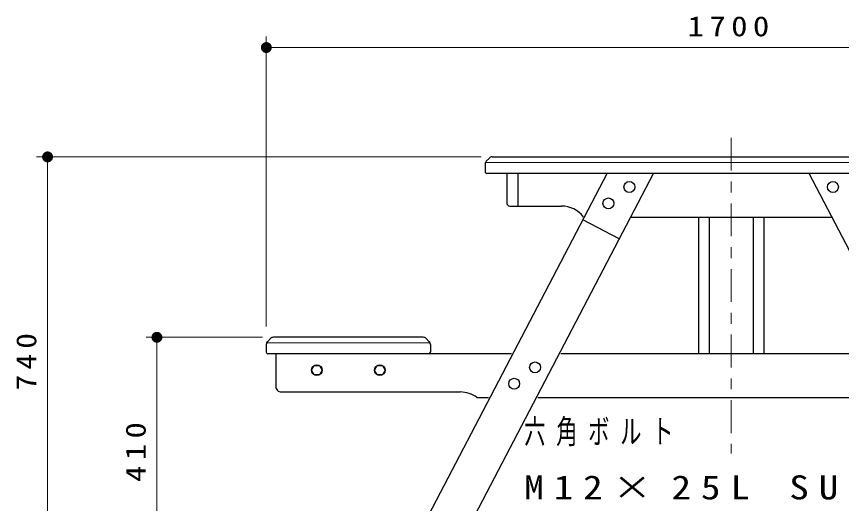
# Model space of a CAD drawing. Units: millimetres on the paper, scale 1:20. Extents: x -365 to 12, y -38 to 257.
# Drawn here: x -165.7 to -90.3, y 91.7 to 136.2 of the extents above; entities that cross this region are included whole.
import ezdxf

# ---------------------------------------------------------------- set-up
doc = ezdxf.new("R2010")
doc.units = ezdxf.units.MM
doc.linetypes.add('USER2', pattern=[6, 3, -1, 1, -1])
doc.layers.add('LY_1', color=7, linetype='Continuous', lineweight=25)
doc.styles.add('ＭＳ ゴシック', font='')
doc.styles.get('ＭＳ ゴシック').set_extended_font_data('MS Gothic')

# ---------------------------------------------------------------- blocks, each defined once
blk = doc.blocks.new('filled_dot')
at = {"color": 0, "linetype": 'Continuous', "lineweight": -2, "const_width": 1.25}
blk.add_lwpolyline([(-0.625, 0, 1), (0.625, 0, 1)], format="xyb", close=True, dxfattribs=at)

msp = doc.modelspace()

# ---------------------------------------------------------------- linework, layer by layer
at = {"layer": 'LY_1', "lineweight": 13}
for p, q in [((-142.871, 107.871), (-142.871, 134.371)), ((-142.871, 133.371), (-57.871, 133.371)), ((-123.226, 123.371), (-163.871, 123.371)), ((-162.871, 86.371), (-162.871, 123.371)), ((-77.903, 122.871), (-122.84, 122.871)), ((-143.227, 106.871), (-153.871, 106.871)), ((-152.871, 86.371), (-152.871, 106.871)), ((-127.903, 106.371), (-142.84, 106.371))]:
    msp.add_line(p, q, dxfattribs=at)
at = {"layer": 'LY_1', "linetype": 'USER2', "lineweight": 13}
msp.add_line((-100.371, 125.119), (-100.371, 96.231), dxfattribs=at)
at = {"layer": 'LY_1'}
for p, q in [((-122.769, 122.973), (-122.474, 123.268)), ((-122.226, 123.371), (-78.516, 123.371)), ((-122.871, 122.726), (-122.871, 122.021)), ((-111.703, 121.871), (-129.987, 86.871)), ((-107.472, 121.871), (-125.756, 86.871)), ((-122.721, 121.871), (-78.021, 121.871)), ((-120.871, 121.871), (-120.871, 119.121)), ((-119.871, 121.871), (-119.871, 118.871)), ((-93.27, 121.871), (-74.987, 86.871)), ((-120.621, 118.871), (-115.871, 118.871)), ((-109.562, 117.871), (-91.181, 117.871)), ((-103.371, 117.871), (-103.371, 105.371)), ((-102.371, 117.871), (-102.371, 105.371)), ((-98.371, 117.871), (-98.371, 105.371)), ((-97.371, 117.871), (-97.371, 105.371)), ((-110.6, 115.883), (-113.924, 117.62)), ((-142.769, 106.473), (-142.474, 106.768)), ((-128.516, 106.871), (-142.227, 106.871)), ((-128.269, 106.768), (-127.974, 106.473)), ((-142.871, 106.226), (-142.871, 105.521)), ((-127.871, 106.226), (-127.871, 105.521)), ((-120.464, 105.371), (-142.721, 105.371)), ((-141.996, 105.371), (-141.996, 102.371)), ((-84.792, 105.371), (-115.951, 105.371)), ((-138.736, 103.871), (-138.491, 104.295)), ((-138.491, 104.295), (-138.001, 104.295)), ((-138.001, 104.295), (-137.756, 103.871)), ((-132.986, 103.871), (-132.741, 104.295)), ((-132.741, 104.295), (-132.251, 104.295)), ((-132.251, 104.295), (-132.006, 103.871)), ((-138.491, 103.447), (-138.736, 103.871)), ((-138.001, 103.447), (-138.491, 103.447)), ((-137.756, 103.871), (-138.001, 103.447)), ((-132.741, 103.447), (-132.986, 103.871)), ((-132.251, 103.447), (-132.741, 103.447)), ((-132.006, 103.871), (-132.251, 103.447)), ((-141.496, 101.871), (-125.121, 101.871)), ((-123.621, 101.371), (-122.553, 101.371)), ((-118.04, 101.371), (-82.703, 101.371))]:
    msp.add_line(p, q, dxfattribs=at)
for centre, radius in [((-109.677, 120.621), 0.5), ((-91.066, 120.621), 0.5), ((-111.589, 119.121), 0.5), ((-138.246, 103.871), 0.49), ((-132.496, 103.871), 0.49), ((-118.296, 104.121), 0.5), ((-120.208, 102.621), 0.5)]:
    msp.add_circle(centre, radius, dxfattribs=at)
for centre, radius, start, end in [((-122.521, 122.726), 0.35, 135, 180), ((-122.226, 123.021), 0.35, 90, 135), ((-122.721, 122.021), 0.15, 179.99999, 270), ((-120.621, 119.121), 0.25, 179.99999, 270), ((-115.871, 116.371), 2.5, 36.8699, 90), ((-142.521, 106.226), 0.35, 135, 180), ((-142.227, 106.521), 0.35, 90, 135), ((-128.516, 106.521), 0.35, 45, 90), ((-128.221, 106.226), 0.35, 0, 45), ((-142.721, 105.521), 0.15, 179.99999, 270), ((-128.021, 105.521), 0.15, 270, 0), ((-141.496, 102.371), 0.5, 179.99999, 270), ((-125.121, 99.371), 2.5, 53.1301, 90)]:
    msp.add_arc(centre, radius, start, end, dxfattribs=at)

# ---------------------------------------------------------------- block references
at = {"layer": 'LY_1', "lineweight": 13, "xscale": 0.4, "yscale": 0.4}
msp.add_blockref('filled_dot', (-142.871, 133.371), dxfattribs=at)
at = {"layer": 'LY_1', "lineweight": 13, "xscale": 0.4, "yscale": 0.4, "rotation": 270}
for p in [(-162.871, 123.371), (-152.871, 106.871)]:
    msp.add_blockref('filled_dot', p, dxfattribs=at)

# ---------------------------------------------------------------- texts
at = {"layer": 'LY_1', "style": 'ＭＳ ゴシック'}
for s, insert, char_height, attachment_point in [('\\T1.33;\\W1.2;1700', (-100.371, 134.371), 1.833, 8), ('\\T1.5;\\W0.65;六角ボルト', (-119.294, 98.131), 2.199, 4), ('\\T1.5;\\W1.2;M12×25L\\~SUS', (-119.294, 93.131), 2.199, 4)]:
    msp.add_mtext(s, dxfattribs=dict(at, insert=insert, char_height=char_height, attachment_point=attachment_point))
at = {"layer": 'LY_1', "char_height": 1.833, "attachment_point": 8, "rotation": 90, "style": 'ＭＳ ゴシック'}
for s, insert in [('\\T1.33;\\W1.15;740', (-163.871, 104.871)), ('\\T1.33;\\W1.2;410', (-153.871, 96.621))]:
    msp.add_mtext(s, dxfattribs=dict(at, insert=insert))

doc.saveas('drawing.dxf')
